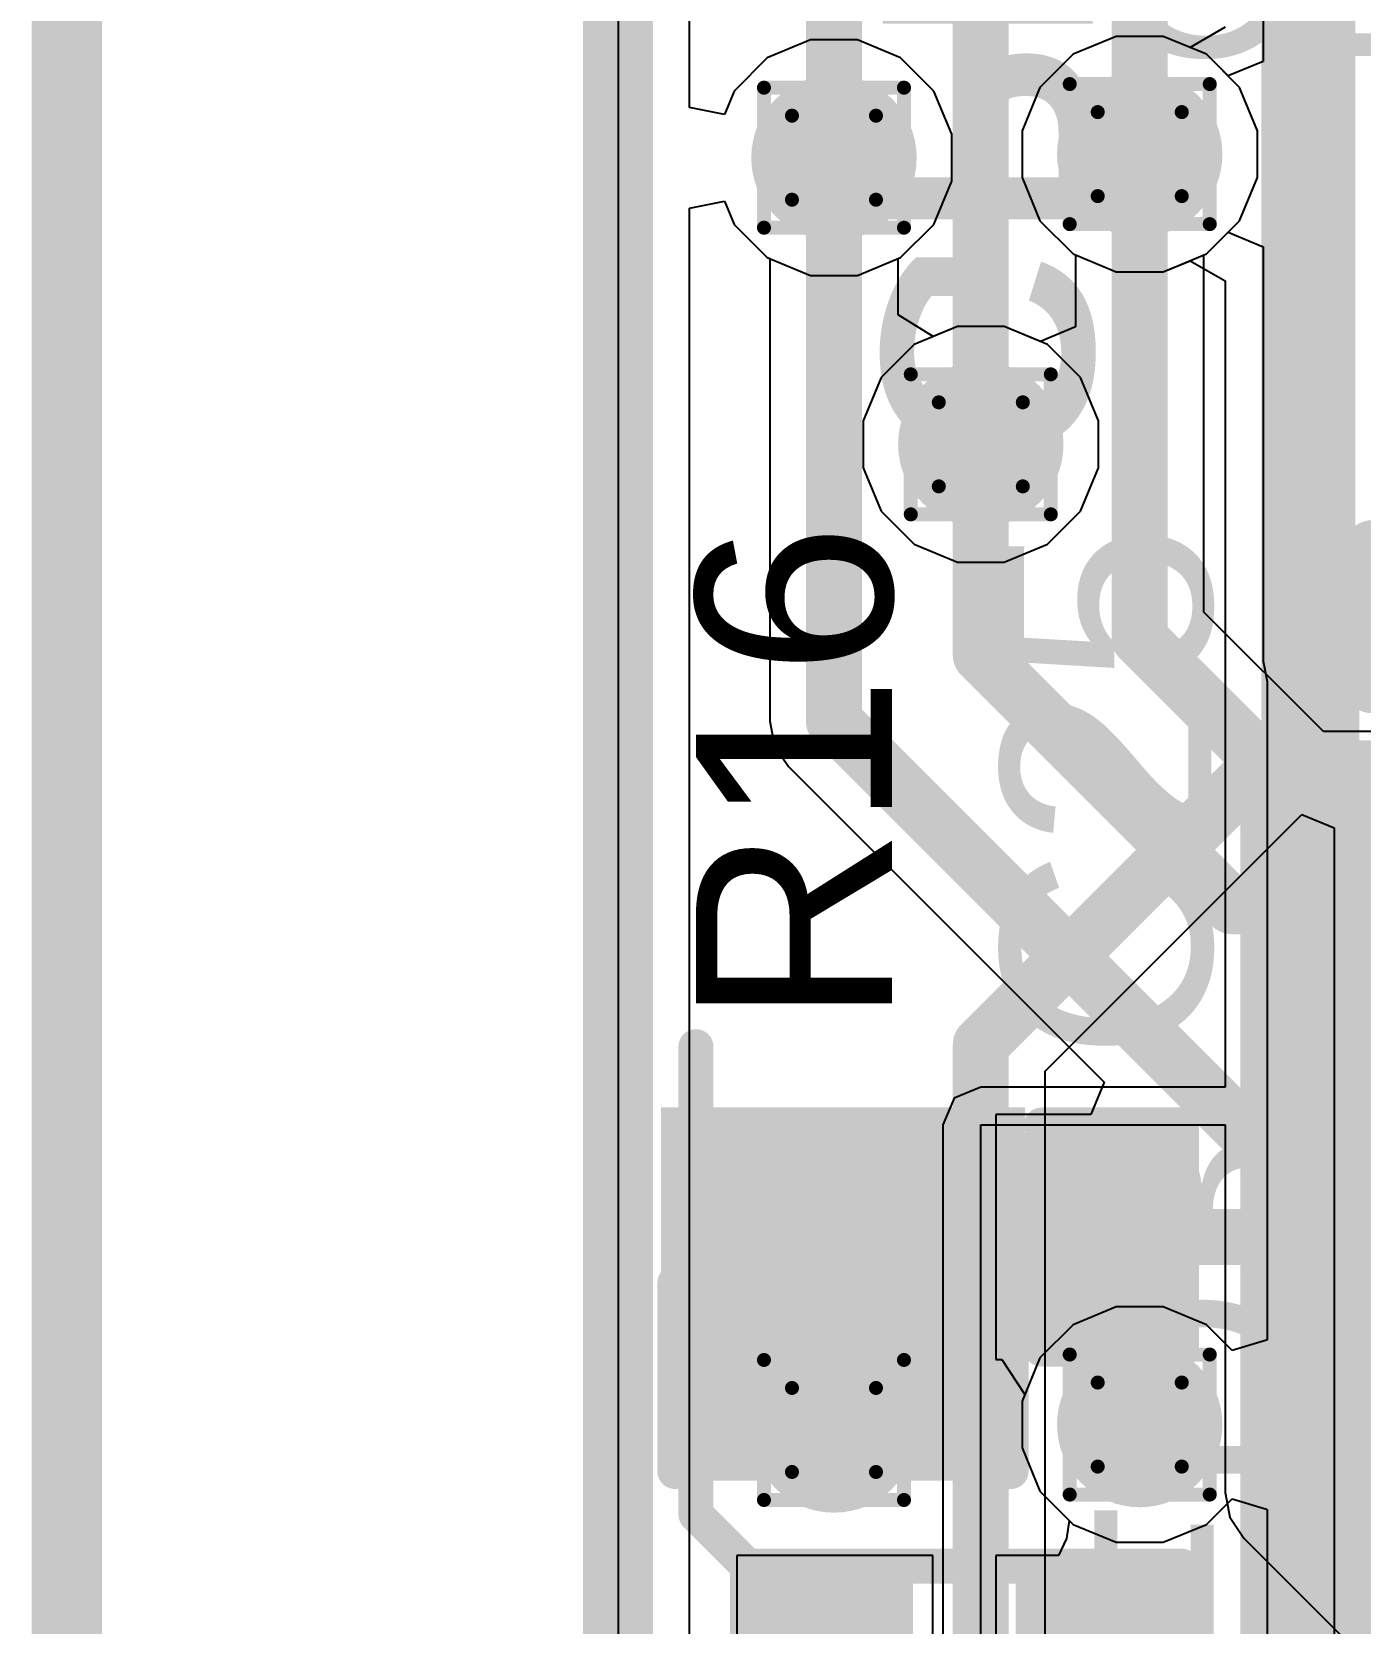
# Model space of a CAD drawing. Header units: inches. Extents: x -6 to 5433, y -4 to 5447.
# Drawn here: x 51.37 to 56.19, y 19.45 to 25.22 of the extents above; entities that cross this region are included whole.
import ezdxf

# ---------------------------------------------------------------- set-up
doc = ezdxf.new("R2010")
doc.units = ezdxf.units.IN
for name, color, linetype in [('Board_outline', 216, 'Continuous'), ('Bottom Layer', 5, 'Continuous'), ('Bottom Overlay', 54, 'Continuous'), ('Bottom Paste', 16, 'Continuous'), ('Bottom Solder', 6, 'Continuous'), ('Drill Drawing', 1, 'Continuous'), ('Ground', 16, 'Continuous'), ('Mechanical 4', 56, 'Continuous'), ('Multi-Layer', 9, 'Continuous'), ('Power', 76, 'Continuous'), ('Top Layer', 1, 'Continuous'), ('Top Overlay', 2, 'Continuous'), ('Top Paste', 8, 'Continuous'), ('Top Solder', 216, 'Continuous'), ('Via Holes', 16, 'Continuous')]:
    doc.layers.add(name, color=color, linetype=linetype)
doc.styles.add('Arial', font='', dxfattribs={"height": 0.2})
doc.styles.add('Arial_Bold', font='', dxfattribs={"height": 0.2})
doc.styles.get('Arial').set_extended_font_data('Arial')
doc.styles.get('Arial_Bold').set_extended_font_data('Arial', bold=True)

# ---------------------------------------------------------------- blocks, each defined once
blk = doc.blocks.new('QFN_56__7_7__47')
at = {"layer": 'Top Layer'}
for points in [[(3.0005, 0.3), (3.8755, 0.3), (3.8755, 0.1), (3.0005, 0.1)], [(3.0005, -0.1), (3.8755, -0.1), (3.8755, -0.3), (3.0005, -0.3)], [(3.0005, -0.5), (3.8755, -0.5), (3.8755, -0.7), (3.0005, -0.7)], [(3.0005, -0.9), (3.8755, -0.9), (3.8755, -1.1), (3.0005, -1.1)], [(3.0005, -1.3), (3.8755, -1.3), (3.8755, -1.5), (3.0005, -1.5)], [(3.0005, -1.7), (3.8755, -1.7), (3.8755, -1.9), (3.0005, -1.9)], [(3.0005, -2.1), (3.8755, -2.1), (3.8755, -2.3), (3.0005, -2.3)], [(3.0005, -2.5), (3.8755, -2.5), (3.8755, -2.7), (3.0005, -2.7)]]:
    blk.add_hatch(color=1, dxfattribs=at).paths.add_polyline_path(points)
at = {"layer": 'Top Paste'}
for points in [[(3.0005, 0.3), (3.8755, 0.3), (3.8755, 0.1), (3.0005, 0.1)], [(3.0005, -0.1), (3.8755, -0.1), (3.8755, -0.3), (3.0005, -0.3)], [(3.0005, -0.5), (3.8755, -0.5), (3.8755, -0.7), (3.0005, -0.7)], [(3.0005, -0.9), (3.8755, -0.9), (3.8755, -1.1), (3.0005, -1.1)], [(3.0005, -1.3), (3.8755, -1.3), (3.8755, -1.5), (3.0005, -1.5)], [(3.0005, -1.7), (3.8755, -1.7), (3.8755, -1.9), (3.0005, -1.9)], [(3.0005, -2.1), (3.8755, -2.1), (3.8755, -2.3), (3.0005, -2.3)], [(3.0005, -2.5), (3.8755, -2.5), (3.8755, -2.7), (3.0005, -2.7)]]:
    blk.add_hatch(color=8, dxfattribs=at).paths.add_polyline_path(points)
at = {"layer": 'Top Solder'}
for points in [[(2.8989, 0.8016), (3.9771, 0.8016), (3.9771, 0.3984), (2.8989, 0.3984)], [(2.8989, 0.4016), (3.9771, 0.4016), (3.9771, -0.0016), (2.8989, -0.0016)], [(2.8989, 0.0016), (3.9771, 0.0016), (3.9771, -0.4016), (2.8989, -0.4016)], [(2.8989, -0.3984), (3.9771, -0.3984), (3.9771, -0.8016), (2.8989, -0.8016)], [(2.8989, -0.7984), (3.9771, -0.7984), (3.9771, -1.2016), (2.8989, -1.2016)], [(2.8989, -1.1984), (3.9771, -1.1984), (3.9771, -1.6016), (2.8989, -1.6016)], [(2.8989, -1.5984), (3.9771, -1.5984), (3.9771, -2.0016), (2.8989, -2.0016)], [(2.8989, -1.9984), (3.9771, -1.9984), (3.9771, -2.4016), (2.8989, -2.4016)], [(2.8989, -2.3984), (3.9771, -2.3984), (3.9771, -2.8016), (2.8989, -2.8016)]]:
    blk.add_hatch(color=216, dxfattribs=at).paths.add_polyline_path(points)
at = {"layer": 'Top Overlay'}
for points in [[(3.5, -3, 0.2, 0.2, 0), (3.5, -3.5, 0.2, 0.2, 0)], [(3.5, -3.5, 0.2, 0.2, 0), (3, -3.5, 0.2, 0.2, 0)]]:
    blk.add_lwpolyline(points, format="xyseb", dxfattribs=at)
for points in [[(3.45, -3, 0.1, 0.1, 1), (3.55, -3, 0.1, 0.1, 1)], [(3.45, -3.5, 0.1, 0.1, 1), (3.55, -3.5, 0.1, 0.1, 1)], [(3.45, -3.5, 0.1, 0.1, 1), (3.55, -3.5, 0.1, 0.1, 1)]]:
    blk.add_lwpolyline(points, format="xyseb", close=True, dxfattribs=at)
blk = doc.blocks.new('R___0402_94')
at = {"layer": 'Top Layer'}
for points in [[(-0.6985, -0.3175), (-0.6985, 0.3175), (-0.2413, 0.3175), (-0.2413, -0.3175)], [(0.2413, -0.3175), (0.2413, 0.3175), (0.6985, 0.3175), (0.6985, -0.3175)]]:
    blk.add_hatch(color=1, dxfattribs=at).paths.add_polyline_path(points)
at = {"layer": 'Top Paste'}
for points in [[(-0.6985, -0.3175), (-0.6985, 0.3175), (-0.2413, 0.3175), (-0.2413, -0.3175)], [(0.2413, -0.3175), (0.2413, 0.3175), (0.6985, 0.3175), (0.6985, -0.3175)]]:
    blk.add_hatch(color=8, dxfattribs=at).paths.add_polyline_path(points)
at = {"layer": 'Top Solder'}
for points in [[(-0.7535, -0.3725), (-0.7535, 0.3725), (-0.1863, 0.3725), (-0.1863, -0.3725)], [(0.1863, -0.3725), (0.1863, 0.3725), (0.7535, 0.3725), (0.7535, -0.3725)]]:
    blk.add_hatch(color=216, dxfattribs=at).paths.add_polyline_path(points)
at = {"layer": 'Top Overlay'}
for points in [[(-0.7874, 0.4064, 0.127, 0.127, 0), (0.7874, 0.4064, 0.127, 0.127, 0)], [(-0.7874, -0.4064, 0.127, 0.127, 0), (-0.7874, 0.4064, 0.127, 0.127, 0)], [(0.7874, -0.4064, 0.127, 0.127, 0), (0.7874, 0.4064, 0.127, 0.127, 0)], [(-0.7874, -0.4064, 0.127, 0.127, 0), (0.7874, -0.4064, 0.127, 0.127, 0)], [(-0.8128, -0.4318, 0.00323, 0.00323, 0), (0.8128, -0.4318, 0.00323, 0.00323, 0)]]:
    blk.add_lwpolyline(points, format="xyseb", dxfattribs=at)
for points in [[(-0.8191, 0.4064, 0.0635, 0.0635, 1), (-0.7556, 0.4064, 0.0635, 0.0635, 1)], [(-0.8191, 0.4064, 0.0635, 0.0635, 1), (-0.7556, 0.4064, 0.0635, 0.0635, 1)], [(0.7556, 0.4064, 0.0635, 0.0635, 1), (0.8191, 0.4064, 0.0635, 0.0635, 1)], [(0.7556, 0.4064, 0.0635, 0.0635, 1), (0.8191, 0.4064, 0.0635, 0.0635, 1)], [(-0.8191, -0.4064, 0.0635, 0.0635, 1), (-0.7556, -0.4064, 0.0635, 0.0635, 1)], [(-0.8191, -0.4064, 0.0635, 0.0635, 1), (-0.7556, -0.4064, 0.0635, 0.0635, 1)], [(0.7556, -0.4064, 0.0635, 0.0635, 1), (0.8191, -0.4064, 0.0635, 0.0635, 1)], [(0.7556, -0.4064, 0.0635, 0.0635, 1), (0.8191, -0.4064, 0.0635, 0.0635, 1)], [(-0.8136, -0.4318, 0.00161, 0.00161, 1), (-0.812, -0.4318, 0.00161, 0.00161, 1)], [(0.812, -0.4318, 0.00161, 0.00161, 1), (0.8136, -0.4318, 0.00161, 0.00161, 1)]]:
    blk.add_lwpolyline(points, format="xyseb", close=True, dxfattribs=at)
blk = doc.blocks.new('LED_0603_B_143')
at = {"layer": 'Bottom Layer'}
for points in [[(-1, 0.5), (-0.5, 0.5), (-0.5, -0.5), (-1, -0.5)], [(0.5, 0.5), (1, 0.5), (1, -0.5), (0.5, -0.5)]]:
    blk.add_hatch(color=5, dxfattribs=at).paths.add_polyline_path(points)
at = {"layer": 'Bottom Overlay'}
blk.add_hatch(color=54, dxfattribs=at).paths.add_polyline_path([(1.1175, -0.6604), (1.7525, -0.6604), (1.7525, 0.6604), (1.1175, 0.6604)])
at = {"layer": 'Bottom Paste'}
for points in [[(-1, 0.5), (-0.5, 0.5), (-0.5, -0.5), (-1, -0.5)], [(0.5, 0.5), (1, 0.5), (1, -0.5), (0.5, -0.5)]]:
    blk.add_hatch(color=16, dxfattribs=at).paths.add_polyline_path(points)
at = {"layer": 'Bottom Solder'}
for points in [[(-1.1016, 0.6016), (-0.3984, 0.6016), (-0.3984, -0.6016), (-1.1016, -0.6016)], [(0.3984, 0.6016), (1.1016, 0.6016), (1.1016, -0.6016), (0.3984, -0.6016)]]:
    blk.add_hatch(color=6, dxfattribs=at).paths.add_polyline_path(points)
at = {"layer": 'Bottom Overlay'}
for points in [[(-1.1176, 0.6096, 0.127, 0.127, 0), (-1.1176, -0.6096, 0.127, 0.127, 0)], [(-1.1176, 0.6096, 0.127, 0.127, 0), (-0.4318, 0.6096, 0.127, 0.127, 0)], [(0.4318, 0.6096, 0.127, 0.127, 0), (1.1176, 0.6096, 0.127, 0.127, 0)], [(1.1176, 0.6096, 0.127, 0.127, 0), (1.1176, -0.6096, 0.127, 0.127, 0)], [(-1.1176, -0.6096, 0.127, 0.127, 0), (-0.4318, -0.6096, 0.127, 0.127, 0)], [(0.4318, -0.6096, 0.127, 0.127, 0), (1.1176, -0.6096, 0.127, 0.127, 0)]]:
    blk.add_lwpolyline(points, format="xyseb", dxfattribs=at)
for points in [[(-1.1494, 0.6096, 0.0635, 0.0635, 1), (-1.0858, 0.6096, 0.0635, 0.0635, 1)], [(-1.1494, 0.6096, 0.0635, 0.0635, 1), (-1.0858, 0.6096, 0.0635, 0.0635, 1)], [(-0.4636, 0.6096, 0.0635, 0.0635, 1), (-0.4001, 0.6096, 0.0635, 0.0635, 1)], [(0.4001, 0.6096, 0.0635, 0.0635, 1), (0.4636, 0.6096, 0.0635, 0.0635, 1)], [(1.0859, 0.6096, 0.0635, 0.0635, 1), (1.1494, 0.6096, 0.0635, 0.0635, 1)], [(1.0859, 0.6096, 0.0635, 0.0635, 1), (1.1494, 0.6096, 0.0635, 0.0635, 1)], [(-1.1494, -0.6096, 0.0635, 0.0635, 1), (-1.0858, -0.6096, 0.0635, 0.0635, 1)], [(-1.1494, -0.6096, 0.0635, 0.0635, 1), (-1.0858, -0.6096, 0.0635, 0.0635, 1)], [(-0.4636, -0.6096, 0.0635, 0.0635, 1), (-0.4001, -0.6096, 0.0635, 0.0635, 1)], [(0.4001, -0.6096, 0.0635, 0.0635, 1), (0.4636, -0.6096, 0.0635, 0.0635, 1)], [(1.0859, -0.6096, 0.0635, 0.0635, 1), (1.1494, -0.6096, 0.0635, 0.0635, 1)], [(1.0859, -0.6096, 0.0635, 0.0635, 1), (1.1494, -0.6096, 0.0635, 0.0635, 1)]]:
    blk.add_lwpolyline(points, format="xyseb", close=True, dxfattribs=at)
blk = doc.blocks.new('____0402_206')
at = {"layer": 'Top Layer'}
for points in [[(-0.6985, -0.3175), (-0.6985, 0.3175), (-0.2413, 0.3175), (-0.2413, -0.3175)], [(0.2413, -0.3175), (0.2413, 0.3175), (0.6985, 0.3175), (0.6985, -0.3175)]]:
    blk.add_hatch(color=1, dxfattribs=at).paths.add_polyline_path(points)
at = {"layer": 'Top Paste'}
for points in [[(-0.6985, -0.3175), (-0.6985, 0.3175), (-0.2413, 0.3175), (-0.2413, -0.3175)], [(0.2413, -0.3175), (0.2413, 0.3175), (0.6985, 0.3175), (0.6985, -0.3175)]]:
    blk.add_hatch(color=8, dxfattribs=at).paths.add_polyline_path(points)
at = {"layer": 'Top Solder'}
for points in [[(-0.7585, -0.3775), (-0.7585, 0.3775), (-0.1813, 0.3775), (-0.1813, -0.3775)], [(0.1813, -0.3775), (0.1813, 0.3775), (0.7585, 0.3775), (0.7585, -0.3775)]]:
    blk.add_hatch(color=216, dxfattribs=at).paths.add_polyline_path(points)
at = {"layer": 'Top Overlay'}
for points in [[(-0.2794, 0.4064, 0.127, 0.127, 0), (-0.7874, 0.4064, 0.127, 0.127, 0)], [(-0.7874, 0.4064, 0.127, 0.127, 0), (-0.7874, -0.4064, 0.127, 0.127, 0)], [(0.7874, 0.4064, 0.127, 0.127, 0), (0.2794, 0.4064, 0.127, 0.127, 0)], [(0.7874, 0.4064, 0.127, 0.127, 0), (0.7874, -0.4064, 0.127, 0.127, 0)], [(-0.2794, -0.4064, 0.127, 0.127, 0), (-0.7874, -0.4064, 0.127, 0.127, 0)], [(0.7874, -0.4064, 0.127, 0.127, 0), (0.2794, -0.4064, 0.127, 0.127, 0)]]:
    blk.add_lwpolyline(points, format="xyseb", dxfattribs=at)
for points in [[(-0.8191, 0.4064, 0.0635, 0.0635, 1), (-0.7556, 0.4064, 0.0635, 0.0635, 1)], [(-0.8191, 0.4064, 0.0635, 0.0635, 1), (-0.7556, 0.4064, 0.0635, 0.0635, 1)], [(-0.3111, 0.4064, 0.0635, 0.0635, 1), (-0.2477, 0.4064, 0.0635, 0.0635, 1)], [(0.2477, 0.4064, 0.0635, 0.0635, 1), (0.3111, 0.4064, 0.0635, 0.0635, 1)], [(0.7556, 0.4064, 0.0635, 0.0635, 1), (0.8191, 0.4064, 0.0635, 0.0635, 1)], [(0.7556, 0.4064, 0.0635, 0.0635, 1), (0.8191, 0.4064, 0.0635, 0.0635, 1)], [(-0.8191, -0.4064, 0.0635, 0.0635, 1), (-0.7556, -0.4064, 0.0635, 0.0635, 1)], [(-0.8191, -0.4064, 0.0635, 0.0635, 1), (-0.7556, -0.4064, 0.0635, 0.0635, 1)], [(-0.3111, -0.4064, 0.0635, 0.0635, 1), (-0.2477, -0.4064, 0.0635, 0.0635, 1)], [(0.2477, -0.4064, 0.0635, 0.0635, 1), (0.3111, -0.4064, 0.0635, 0.0635, 1)], [(0.7556, -0.4064, 0.0635, 0.0635, 1), (0.8191, -0.4064, 0.0635, 0.0635, 1)], [(0.7556, -0.4064, 0.0635, 0.0635, 1), (0.8191, -0.4064, 0.0635, 0.0635, 1)]]:
    blk.add_lwpolyline(points, format="xyseb", close=True, dxfattribs=at)

msp = doc.modelspace()

# ---------------------------------------------------------------- hatches: boundary and pattern name
at = {"layer": 'Bottom Layer'}
h = msp.add_hatch(color=5, dxfattribs=at)
edge = h.paths.add_edge_path()
edge.add_arc((54.2802, 24.7665), 0.3, 0, 360)
h = msp.add_hatch(color=5, dxfattribs=at)
edge = h.paths.add_edge_path()
edge.add_arc((55.3894, 24.7795), 0.3, 0, 360)
h = msp.add_hatch(color=5, dxfattribs=at)
edge = h.paths.add_edge_path()
edge.add_arc((54.8129, 23.7267), 0.3, 0, 360)
h = msp.add_hatch(color=5, dxfattribs=at)
edge = h.paths.add_edge_path()
edge.add_arc((54.2802, 20.1514), 0.3, 0, 360)
h = msp.add_hatch(color=5, dxfattribs=at)
edge = h.paths.add_edge_path()
edge.add_arc((55.3894, 20.171), 0.3, 0, 360)
at = {"layer": 'Ground'}
h = msp.add_hatch(color=16, dxfattribs=at)
edge = h.paths.add_edge_path()
edge.add_arc((54.2802, 24.7665), 0.3, 0, 360)
h = msp.add_hatch(color=16, dxfattribs=at)
edge = h.paths.add_edge_path()
edge.add_arc((55.3894, 24.7795), 0.3, 0, 360)
h = msp.add_hatch(color=16, dxfattribs=at)
edge = h.paths.add_edge_path()
edge.add_arc((54.8129, 23.7267), 0.3, 0, 360)
h = msp.add_hatch(color=16, dxfattribs=at)
edge = h.paths.add_edge_path()
edge.add_arc((54.2802, 20.1514), 0.3, 0, 360)
h = msp.add_hatch(color=16, dxfattribs=at)
edge = h.paths.add_edge_path()
edge.add_arc((55.3894, 20.171), 0.3, 0, 360)
at = {"layer": 'Power'}
h = msp.add_hatch(color=76, dxfattribs=at)
edge = h.paths.add_edge_path()
edge.add_arc((54.2802, 24.7665), 0.3, 0, 360)
h = msp.add_hatch(color=76, dxfattribs=at)
edge = h.paths.add_edge_path()
edge.add_arc((55.3894, 24.7795), 0.3, 0, 360)
h = msp.add_hatch(color=76, dxfattribs=at)
edge = h.paths.add_edge_path()
edge.add_arc((54.8129, 23.7267), 0.3, 0, 360)
h = msp.add_hatch(color=76, dxfattribs=at)
edge = h.paths.add_edge_path()
edge.add_arc((54.2802, 20.1514), 0.3, 0, 360)
h = msp.add_hatch(color=76, dxfattribs=at)
edge = h.paths.add_edge_path()
edge.add_arc((55.3894, 20.171), 0.3, 0, 360)
at = {"layer": 'Top Layer'}
h = msp.add_hatch(color=1, dxfattribs=at)
edge = h.paths.add_edge_path()
edge.add_arc((54.2802, 24.7665), 0.3, 0, 360)
h = msp.add_hatch(color=1, dxfattribs=at)
edge = h.paths.add_edge_path()
edge.add_arc((55.3894, 24.7795), 0.3, 0, 360)
h = msp.add_hatch(color=1, dxfattribs=at)
edge = h.paths.add_edge_path()
edge.add_arc((54.8129, 23.7267), 0.3, 0, 360)
h = msp.add_hatch(color=1, dxfattribs=at)
edge = h.paths.add_edge_path()
edge.add_arc((54.2802, 20.1514), 0.3, 0, 360)
h = msp.add_hatch(color=1, dxfattribs=at)
edge = h.paths.add_edge_path()
edge.add_arc((55.3894, 20.171), 0.3, 0, 360)
at = {"layer": 'Via Holes'}
h = msp.add_hatch(color=7, dxfattribs=at)
edge = h.paths.add_edge_path()
edge.add_arc((54.2802, 24.7665), 0.15, 0, 360)
h = msp.add_hatch(color=7, dxfattribs=at)
edge = h.paths.add_edge_path()
edge.add_arc((55.3894, 24.7795), 0.15, 0, 360)
h = msp.add_hatch(color=7, dxfattribs=at)
edge = h.paths.add_edge_path()
edge.add_arc((54.8129, 23.7267), 0.15, 0, 360)
h = msp.add_hatch(color=7, dxfattribs=at)
edge = h.paths.add_edge_path()
edge.add_arc((55.3894, 20.171), 0.15, 0, 360)
h = msp.add_hatch(color=7, dxfattribs=at)
edge = h.paths.add_edge_path()
edge.add_arc((54.2802, 20.1514), 0.15, 0, 360)

# ---------------------------------------------------------------- linework, layer by layer
at = {"layer": 'Board_outline'}
msp.add_lwpolyline([(53.4972, 11.5, 0.254, 0.254, 0), (53.4972, 28.5, 0.254, 0.254, 0)], format="xyseb", dxfattribs=at)
msp.add_lwpolyline([(53.4972, 11.5, 0.254, 0.254, 0), (53.4972, 28.5, 0.254, 0.254, 0)], format="xyseb", dxfattribs=at)
at = {"layer": 'Bottom Layer'}
for p, q in [((53.7562, 24.949), (53.7562, 28.5)), ((55.8367, 25.8035), (55.8367, 25.1156)), ((54.1953, 25.1935), (54.0383, 25.1285)), ((54.3651, 25.1935), (54.1953, 25.1935)), ((54.5221, 25.1285), (54.3651, 25.1935)), ((55.3045, 25.2065), (55.1475, 25.1415)), ((55.4743, 25.2065), (55.3045, 25.2065)), ((55.6313, 25.1415), (55.4743, 25.2065)), ((54.0383, 25.1285), (53.9182, 25.0084)), ((54.6422, 25.0084), (54.5221, 25.1285)), ((55.1475, 25.1415), (55.0274, 25.0213)), ((55.7097, 25.063), (55.6313, 25.1415)), ((55.8367, 25.1156), (55.7097, 25.063)), ((53.9182, 25.0084), (53.8832, 24.9237)), ((54.7072, 24.8514), (54.6422, 25.0084)), ((55.0274, 25.0213), (54.9624, 24.8644)), ((53.8832, 24.9237), (53.7562, 24.949)), ((54.7072, 24.6816), (54.7072, 24.8514)), ((54.9624, 24.8644), (54.9624, 24.6945)), ((54.6422, 24.5246), (54.7072, 24.6816)), ((54.9624, 24.6945), (55.0274, 24.5376)), ((53.7562, 24.584), (53.8832, 24.6093)), ((53.8832, 24.6093), (53.9182, 24.5246)), ((53.7562, 19.1959), (53.7562, 24.584)), ((55.0274, 24.5376), (55.1475, 24.4175)), ((53.9182, 24.5246), (54.0383, 24.4045)), ((54.5221, 24.4045), (54.6422, 24.5246)), ((55.6313, 24.4175), (55.7097, 24.4959)), ((55.7097, 24.4959), (55.8367, 24.4433)), ((55.8367, 24.4433), (55.8367, 22.9401)), ((54.0383, 24.4045), (54.1953, 24.3395)), ((54.3651, 24.3395), (54.5221, 24.4045)), ((55.1475, 24.4175), (55.3045, 24.3525)), ((55.4743, 24.3525), (55.6313, 24.4175)), ((54.1953, 24.3395), (54.3651, 24.3395)), ((55.3045, 24.3525), (55.4743, 24.3525)), ((54.7279, 24.1537), (54.571, 24.0887)), ((54.8978, 24.1537), (54.7279, 24.1537)), ((55.0548, 24.0887), (54.8978, 24.1537)), ((54.571, 24.0887), (54.4509, 23.9686)), ((55.1749, 23.9686), (55.0548, 24.0887)), ((54.4509, 23.9686), (54.3859, 23.8116)), ((55.2399, 23.8116), (55.1749, 23.9686)), ((54.3859, 23.8116), (54.3859, 23.6417)), ((55.2399, 23.6417), (55.2399, 23.8116)), ((54.3859, 23.6417), (54.4509, 23.4848)), ((55.1749, 23.4848), (55.2399, 23.6417)), ((54.4509, 23.4848), (54.571, 23.3647)), ((55.0548, 23.3647), (55.1749, 23.4848)), ((54.571, 23.3647), (54.7279, 23.2997)), ((54.8978, 23.2997), (55.0548, 23.3647)), ((54.7279, 23.2997), (54.8978, 23.2997)), ((55.8367, 22.9401), (55.8514, 22.8663)), ((55.8514, 22.8663), (55.8514, 20.4788)), ((55.3045, 20.598), (55.1475, 20.533)), ((55.4743, 20.598), (55.3045, 20.598)), ((55.6313, 20.533), (55.4743, 20.598)), ((55.1475, 20.533), (55.0274, 20.4129)), ((55.7244, 20.4399), (55.6313, 20.533)), ((55.8492, 20.4774), (55.7244, 20.4399)), ((55.8514, 20.4788), (55.8492, 20.4774)), ((55.0274, 20.4129), (54.9624, 20.2559)), ((54.9624, 20.2559), (54.9624, 20.0861)), ((54.9624, 20.0861), (55.0274, 19.9291)), ((55.0274, 19.9291), (55.1475, 19.809)), ((55.6313, 19.809), (55.7244, 19.9021)), ((55.7244, 19.9021), (55.8492, 19.8646)), ((55.8492, 19.8646), (55.8514, 19.8632)), ((55.8514, 19.8632), (55.8514, 19.1059)), ((55.1475, 19.809), (55.3045, 19.744)), ((55.4743, 19.744), (55.6313, 19.809)), ((55.3045, 19.744), (55.4743, 19.744))]:
    msp.add_line(p, q, dxfattribs=at)
for points in [[(56.0698, 22.9401, 0.2032, 0.2032, 0), (56.0698, 25.9, 0.2032, 0.2032, 0)], [(56.0698, 22.9401, 0.2032, 0.2032, 0), (56.0845, 22.9254, 0.2032, 0.2032, 0)], [(56.0845, 19.0093, 0.2032, 0.2032, 0), (56.0845, 22.9254, 0.2032, 0.2032, 0)]]:
    msp.add_lwpolyline(points, format="xyseb", dxfattribs=at)
for points in [[(56.019, 22.9401, 0.1016, 0.1016, 1), (56.1206, 22.9401, 0.1016, 0.1016, 1)], [(56.019, 22.9401, 0.1016, 0.1016, 1), (56.1206, 22.9401, 0.1016, 0.1016, 1)], [(56.0337, 22.9254, 0.1016, 0.1016, 1), (56.1353, 22.9254, 0.1016, 0.1016, 1)], [(56.0337, 22.9254, 0.1016, 0.1016, 1), (56.1353, 22.9254, 0.1016, 0.1016, 1)]]:
    msp.add_lwpolyline(points, format="xyseb", close=True, dxfattribs=at)
at = {"layer": 'Drill Drawing'}
for points in [[(55.1354, 25.0335, 0.0508, 0.0508, 0), (55.6434, 25.0335, 0.0508, 0.0508, 0)], [(55.1354, 24.5255, 0.0508, 0.0508, 0), (55.1354, 25.0335, 0.0508, 0.0508, 0)], [(55.6434, 24.5255, 0.0508, 0.0508, 0), (55.6434, 25.0335, 0.0508, 0.0508, 0)], [(54.0262, 25.0205, 0.0508, 0.0508, 0), (54.5342, 25.0205, 0.0508, 0.0508, 0)], [(54.0262, 24.5125, 0.0508, 0.0508, 0), (54.0262, 25.0205, 0.0508, 0.0508, 0)], [(54.5342, 24.5125, 0.0508, 0.0508, 0), (54.5342, 25.0205, 0.0508, 0.0508, 0)], [(54.1278, 24.9189, 0.0508, 0.0508, 0), (54.4326, 24.9189, 0.0508, 0.0508, 0)], [(54.1278, 24.6141, 0.0508, 0.0508, 0), (54.1278, 24.9189, 0.0508, 0.0508, 0)], [(54.4326, 24.6141, 0.0508, 0.0508, 0), (54.4326, 24.9189, 0.0508, 0.0508, 0)], [(55.237, 24.9319, 0.0508, 0.0508, 0), (55.5418, 24.9319, 0.0508, 0.0508, 0)], [(55.237, 24.6271, 0.0508, 0.0508, 0), (55.237, 24.9319, 0.0508, 0.0508, 0)], [(55.5418, 24.6271, 0.0508, 0.0508, 0), (55.5418, 24.9319, 0.0508, 0.0508, 0)], [(55.237, 24.6271, 0.0508, 0.0508, 0), (55.5418, 24.6271, 0.0508, 0.0508, 0)], [(54.1278, 24.6141, 0.0508, 0.0508, 0), (54.4326, 24.6141, 0.0508, 0.0508, 0)], [(54.0262, 24.5125, 0.0508, 0.0508, 0), (54.5342, 24.5125, 0.0508, 0.0508, 0)], [(55.1354, 24.5255, 0.0508, 0.0508, 0), (55.6434, 24.5255, 0.0508, 0.0508, 0)], [(54.5589, 23.9807, 0.0508, 0.0508, 0), (55.0669, 23.9807, 0.0508, 0.0508, 0)], [(54.5589, 23.4727, 0.0508, 0.0508, 0), (54.5589, 23.9807, 0.0508, 0.0508, 0)], [(55.0669, 23.4727, 0.0508, 0.0508, 0), (55.0669, 23.9807, 0.0508, 0.0508, 0)], [(54.6605, 23.8791, 0.0508, 0.0508, 0), (54.9653, 23.8791, 0.0508, 0.0508, 0)], [(54.6605, 23.5743, 0.0508, 0.0508, 0), (54.6605, 23.8791, 0.0508, 0.0508, 0)], [(54.9653, 23.5743, 0.0508, 0.0508, 0), (54.9653, 23.8791, 0.0508, 0.0508, 0)], [(54.6605, 23.5743, 0.0508, 0.0508, 0), (54.9653, 23.5743, 0.0508, 0.0508, 0)], [(54.5589, 23.4727, 0.0508, 0.0508, 0), (55.0669, 23.4727, 0.0508, 0.0508, 0)], [(55.1354, 20.425, 0.0508, 0.0508, 0), (55.6434, 20.425, 0.0508, 0.0508, 0)], [(55.1354, 19.917, 0.0508, 0.0508, 0), (55.1354, 20.425, 0.0508, 0.0508, 0)], [(55.6434, 19.917, 0.0508, 0.0508, 0), (55.6434, 20.425, 0.0508, 0.0508, 0)], [(54.0262, 20.4054, 0.0508, 0.0508, 0), (54.5342, 20.4054, 0.0508, 0.0508, 0)], [(54.0262, 19.8974, 0.0508, 0.0508, 0), (54.0262, 20.4054, 0.0508, 0.0508, 0)], [(54.5342, 19.8974, 0.0508, 0.0508, 0), (54.5342, 20.4054, 0.0508, 0.0508, 0)], [(54.1278, 20.3038, 0.0508, 0.0508, 0), (54.4326, 20.3038, 0.0508, 0.0508, 0)], [(54.1278, 19.999, 0.0508, 0.0508, 0), (54.1278, 20.3038, 0.0508, 0.0508, 0)], [(54.4326, 19.999, 0.0508, 0.0508, 0), (54.4326, 20.3038, 0.0508, 0.0508, 0)], [(55.237, 20.3234, 0.0508, 0.0508, 0), (55.5418, 20.3234, 0.0508, 0.0508, 0)], [(55.237, 20.0186, 0.0508, 0.0508, 0), (55.237, 20.3234, 0.0508, 0.0508, 0)], [(55.5418, 20.0186, 0.0508, 0.0508, 0), (55.5418, 20.3234, 0.0508, 0.0508, 0)], [(55.237, 20.0186, 0.0508, 0.0508, 0), (55.5418, 20.0186, 0.0508, 0.0508, 0)], [(54.1278, 19.999, 0.0508, 0.0508, 0), (54.4326, 19.999, 0.0508, 0.0508, 0)], [(54.0262, 19.8974, 0.0508, 0.0508, 0), (54.5342, 19.8974, 0.0508, 0.0508, 0)], [(55.1354, 19.917, 0.0508, 0.0508, 0), (55.6434, 19.917, 0.0508, 0.0508, 0)]]:
    msp.add_lwpolyline(points, format="xyseb", dxfattribs=at)
for points in [[(55.1227, 25.0335, 0.0254, 0.0254, 1), (55.1481, 25.0335, 0.0254, 0.0254, 1)], [(55.1227, 25.0335, 0.0254, 0.0254, 1), (55.1481, 25.0335, 0.0254, 0.0254, 1)], [(55.6307, 25.0335, 0.0254, 0.0254, 1), (55.6561, 25.0335, 0.0254, 0.0254, 1)], [(55.6307, 25.0335, 0.0254, 0.0254, 1), (55.6561, 25.0335, 0.0254, 0.0254, 1)], [(54.0135, 25.0205, 0.0254, 0.0254, 1), (54.0389, 25.0205, 0.0254, 0.0254, 1)], [(54.0135, 25.0205, 0.0254, 0.0254, 1), (54.0389, 25.0205, 0.0254, 0.0254, 1)], [(54.5215, 25.0205, 0.0254, 0.0254, 1), (54.5469, 25.0205, 0.0254, 0.0254, 1)], [(54.5215, 25.0205, 0.0254, 0.0254, 1), (54.5469, 25.0205, 0.0254, 0.0254, 1)], [(54.1151, 24.9189, 0.0254, 0.0254, 1), (54.1405, 24.9189, 0.0254, 0.0254, 1)], [(54.1151, 24.9189, 0.0254, 0.0254, 1), (54.1405, 24.9189, 0.0254, 0.0254, 1)], [(54.4199, 24.9189, 0.0254, 0.0254, 1), (54.4453, 24.9189, 0.0254, 0.0254, 1)], [(54.4199, 24.9189, 0.0254, 0.0254, 1), (54.4453, 24.9189, 0.0254, 0.0254, 1)], [(55.2243, 24.9319, 0.0254, 0.0254, 1), (55.2497, 24.9319, 0.0254, 0.0254, 1)], [(55.2243, 24.9319, 0.0254, 0.0254, 1), (55.2497, 24.9319, 0.0254, 0.0254, 1)], [(55.5291, 24.9319, 0.0254, 0.0254, 1), (55.5545, 24.9319, 0.0254, 0.0254, 1)], [(55.5291, 24.9319, 0.0254, 0.0254, 1), (55.5545, 24.9319, 0.0254, 0.0254, 1)], [(55.2243, 24.6271, 0.0254, 0.0254, 1), (55.2497, 24.6271, 0.0254, 0.0254, 1)], [(55.2243, 24.6271, 0.0254, 0.0254, 1), (55.2497, 24.6271, 0.0254, 0.0254, 1)], [(55.5291, 24.6271, 0.0254, 0.0254, 1), (55.5545, 24.6271, 0.0254, 0.0254, 1)], [(55.5291, 24.6271, 0.0254, 0.0254, 1), (55.5545, 24.6271, 0.0254, 0.0254, 1)], [(54.1151, 24.6141, 0.0254, 0.0254, 1), (54.1405, 24.6141, 0.0254, 0.0254, 1)], [(54.1151, 24.6141, 0.0254, 0.0254, 1), (54.1405, 24.6141, 0.0254, 0.0254, 1)], [(54.4199, 24.6141, 0.0254, 0.0254, 1), (54.4453, 24.6141, 0.0254, 0.0254, 1)], [(54.4199, 24.6141, 0.0254, 0.0254, 1), (54.4453, 24.6141, 0.0254, 0.0254, 1)], [(54.0135, 24.5125, 0.0254, 0.0254, 1), (54.0389, 24.5125, 0.0254, 0.0254, 1)], [(54.0135, 24.5125, 0.0254, 0.0254, 1), (54.0389, 24.5125, 0.0254, 0.0254, 1)], [(54.5215, 24.5125, 0.0254, 0.0254, 1), (54.5469, 24.5125, 0.0254, 0.0254, 1)], [(54.5215, 24.5125, 0.0254, 0.0254, 1), (54.5469, 24.5125, 0.0254, 0.0254, 1)], [(55.1227, 24.5255, 0.0254, 0.0254, 1), (55.1481, 24.5255, 0.0254, 0.0254, 1)], [(55.1227, 24.5255, 0.0254, 0.0254, 1), (55.1481, 24.5255, 0.0254, 0.0254, 1)], [(55.6307, 24.5255, 0.0254, 0.0254, 1), (55.6561, 24.5255, 0.0254, 0.0254, 1)], [(55.6307, 24.5255, 0.0254, 0.0254, 1), (55.6561, 24.5255, 0.0254, 0.0254, 1)], [(54.5462, 23.9807, 0.0254, 0.0254, 1), (54.5716, 23.9807, 0.0254, 0.0254, 1)], [(54.5462, 23.9807, 0.0254, 0.0254, 1), (54.5716, 23.9807, 0.0254, 0.0254, 1)], [(55.0542, 23.9807, 0.0254, 0.0254, 1), (55.0796, 23.9807, 0.0254, 0.0254, 1)], [(55.0542, 23.9807, 0.0254, 0.0254, 1), (55.0796, 23.9807, 0.0254, 0.0254, 1)], [(54.6478, 23.8791, 0.0254, 0.0254, 1), (54.6732, 23.8791, 0.0254, 0.0254, 1)], [(54.6478, 23.8791, 0.0254, 0.0254, 1), (54.6732, 23.8791, 0.0254, 0.0254, 1)], [(54.9526, 23.8791, 0.0254, 0.0254, 1), (54.978, 23.8791, 0.0254, 0.0254, 1)], [(54.9526, 23.8791, 0.0254, 0.0254, 1), (54.978, 23.8791, 0.0254, 0.0254, 1)], [(54.6478, 23.5743, 0.0254, 0.0254, 1), (54.6732, 23.5743, 0.0254, 0.0254, 1)], [(54.6478, 23.5743, 0.0254, 0.0254, 1), (54.6732, 23.5743, 0.0254, 0.0254, 1)], [(54.9526, 23.5743, 0.0254, 0.0254, 1), (54.978, 23.5743, 0.0254, 0.0254, 1)], [(54.9526, 23.5743, 0.0254, 0.0254, 1), (54.978, 23.5743, 0.0254, 0.0254, 1)], [(54.5462, 23.4727, 0.0254, 0.0254, 1), (54.5716, 23.4727, 0.0254, 0.0254, 1)], [(54.5462, 23.4727, 0.0254, 0.0254, 1), (54.5716, 23.4727, 0.0254, 0.0254, 1)], [(55.0542, 23.4727, 0.0254, 0.0254, 1), (55.0796, 23.4727, 0.0254, 0.0254, 1)], [(55.0542, 23.4727, 0.0254, 0.0254, 1), (55.0796, 23.4727, 0.0254, 0.0254, 1)], [(55.1227, 20.425, 0.0254, 0.0254, 1), (55.1481, 20.425, 0.0254, 0.0254, 1)], [(55.1227, 20.425, 0.0254, 0.0254, 1), (55.1481, 20.425, 0.0254, 0.0254, 1)], [(55.6307, 20.425, 0.0254, 0.0254, 1), (55.6561, 20.425, 0.0254, 0.0254, 1)], [(55.6307, 20.425, 0.0254, 0.0254, 1), (55.6561, 20.425, 0.0254, 0.0254, 1)], [(54.0135, 20.4054, 0.0254, 0.0254, 1), (54.0389, 20.4054, 0.0254, 0.0254, 1)], [(54.0135, 20.4054, 0.0254, 0.0254, 1), (54.0389, 20.4054, 0.0254, 0.0254, 1)], [(54.5215, 20.4054, 0.0254, 0.0254, 1), (54.5469, 20.4054, 0.0254, 0.0254, 1)], [(54.5215, 20.4054, 0.0254, 0.0254, 1), (54.5469, 20.4054, 0.0254, 0.0254, 1)], [(54.1151, 20.3038, 0.0254, 0.0254, 1), (54.1405, 20.3038, 0.0254, 0.0254, 1)], [(54.1151, 20.3038, 0.0254, 0.0254, 1), (54.1405, 20.3038, 0.0254, 0.0254, 1)], [(54.4199, 20.3038, 0.0254, 0.0254, 1), (54.4453, 20.3038, 0.0254, 0.0254, 1)], [(54.4199, 20.3038, 0.0254, 0.0254, 1), (54.4453, 20.3038, 0.0254, 0.0254, 1)], [(55.2243, 20.3234, 0.0254, 0.0254, 1), (55.2497, 20.3234, 0.0254, 0.0254, 1)], [(55.2243, 20.3234, 0.0254, 0.0254, 1), (55.2497, 20.3234, 0.0254, 0.0254, 1)], [(55.5291, 20.3234, 0.0254, 0.0254, 1), (55.5545, 20.3234, 0.0254, 0.0254, 1)], [(55.5291, 20.3234, 0.0254, 0.0254, 1), (55.5545, 20.3234, 0.0254, 0.0254, 1)], [(55.2243, 20.0186, 0.0254, 0.0254, 1), (55.2497, 20.0186, 0.0254, 0.0254, 1)], [(55.2243, 20.0186, 0.0254, 0.0254, 1), (55.2497, 20.0186, 0.0254, 0.0254, 1)], [(55.5291, 20.0186, 0.0254, 0.0254, 1), (55.5545, 20.0186, 0.0254, 0.0254, 1)], [(55.5291, 20.0186, 0.0254, 0.0254, 1), (55.5545, 20.0186, 0.0254, 0.0254, 1)], [(54.1151, 19.999, 0.0254, 0.0254, 1), (54.1405, 19.999, 0.0254, 0.0254, 1)], [(54.1151, 19.999, 0.0254, 0.0254, 1), (54.1405, 19.999, 0.0254, 0.0254, 1)], [(54.4199, 19.999, 0.0254, 0.0254, 1), (54.4453, 19.999, 0.0254, 0.0254, 1)], [(54.4199, 19.999, 0.0254, 0.0254, 1), (54.4453, 19.999, 0.0254, 0.0254, 1)], [(54.0135, 19.8974, 0.0254, 0.0254, 1), (54.0389, 19.8974, 0.0254, 0.0254, 1)], [(54.0135, 19.8974, 0.0254, 0.0254, 1), (54.0389, 19.8974, 0.0254, 0.0254, 1)], [(54.5215, 19.8974, 0.0254, 0.0254, 1), (54.5469, 19.8974, 0.0254, 0.0254, 1)], [(54.5215, 19.8974, 0.0254, 0.0254, 1), (54.5469, 19.8974, 0.0254, 0.0254, 1)], [(55.1227, 19.917, 0.0254, 0.0254, 1), (55.1481, 19.917, 0.0254, 0.0254, 1)], [(55.1227, 19.917, 0.0254, 0.0254, 1), (55.1481, 19.917, 0.0254, 0.0254, 1)], [(55.6307, 19.917, 0.0254, 0.0254, 1), (55.6561, 19.917, 0.0254, 0.0254, 1)], [(55.6307, 19.917, 0.0254, 0.0254, 1), (55.6561, 19.917, 0.0254, 0.0254, 1)]]:
    msp.add_lwpolyline(points, format="xyseb", close=True, dxfattribs=at)
at = {"layer": 'Ground'}
for p, q in [((53.7562, 24.949), (53.7562, 28.5)), ((55.699, 25.2397), (55.572, 25.166)), ((54.1953, 25.1935), (54.0383, 25.1285)), ((54.3651, 25.1935), (54.1953, 25.1935)), ((54.5221, 25.1285), (54.3651, 25.1935)), ((55.3045, 25.2065), (55.1475, 25.1415)), ((55.4743, 25.2065), (55.3045, 25.2065)), ((55.572, 25.166), (55.4743, 25.2065)), ((54.0383, 25.1285), (53.9182, 25.0084)), ((54.6422, 25.0084), (54.5221, 25.1285)), ((55.1475, 25.1415), (55.0274, 25.0213)), ((53.9182, 25.0084), (53.8832, 24.9237)), ((54.7072, 24.8514), (54.6422, 25.0084)), ((55.0274, 25.0213), (54.9624, 24.8644)), ((53.8832, 24.9237), (53.7562, 24.949)), ((54.7072, 24.6816), (54.7072, 24.8514)), ((54.9624, 24.8644), (54.9624, 24.6945)), ((54.6422, 24.5246), (54.7072, 24.6816)), ((54.9624, 24.6945), (55.0274, 24.5376)), ((53.7562, 24.584), (53.8832, 24.6093)), ((53.8832, 24.6093), (53.9182, 24.5246)), ((53.7562, 18.3258), (53.7562, 24.584)), ((55.0274, 24.5376), (55.1475, 24.4175)), ((53.9182, 24.5246), (54.0383, 24.4045)), ((54.5221, 24.4045), (54.6422, 24.5246)), ((54.0383, 24.4045), (54.1953, 24.3395)), ((54.3651, 24.3395), (54.5221, 24.4045)), ((55.1475, 24.4175), (55.3045, 24.3525)), ((55.4743, 24.3525), (55.572, 24.3929)), ((55.572, 24.3929), (55.699, 24.3193)), ((54.1953, 24.3395), (54.3651, 24.3395)), ((55.3045, 24.3525), (55.4743, 24.3525)), ((55.699, 24.3193), (55.699, 21.3953)), ((54.7279, 24.1537), (54.571, 24.0887)), ((54.8978, 24.1537), (54.7279, 24.1537)), ((55.0548, 24.0887), (54.8978, 24.1537)), ((54.571, 24.0887), (54.4509, 23.9686)), ((55.1749, 23.9686), (55.0548, 24.0887)), ((54.4509, 23.9686), (54.3859, 23.8116)), ((55.2399, 23.8116), (55.1749, 23.9686)), ((54.3859, 23.8116), (54.3859, 23.6417)), ((55.2399, 23.6417), (55.2399, 23.8116)), ((54.3859, 23.6417), (54.4509, 23.4848)), ((55.1749, 23.4848), (55.2399, 23.6417)), ((54.4509, 23.4848), (54.571, 23.3647)), ((55.0548, 23.3647), (55.1749, 23.4848)), ((54.571, 23.3647), (54.7279, 23.2997)), ((54.8978, 23.2997), (55.0548, 23.3647)), ((54.7279, 23.2997), (54.8978, 23.2997)), ((54.8129, 21.3953), (54.7157, 21.355)), ((55.699, 21.3953), (54.8129, 21.3953)), ((54.7157, 21.355), (54.6754, 21.2578)), ((54.6754, 21.2578), (54.6754, 18.5431)), ((54.8129, 12.1852), (54.8129, 21.2578)), ((54.8129, 21.2578), (55.699, 21.2578)), ((55.699, 21.2578), (55.699, 19.9243)), ((55.699, 19.9243), (55.7167, 19.8351)), ((55.7167, 19.8351), (55.7673, 19.7594)), ((55.7673, 19.7594), (56.3676, 19.1591))]:
    msp.add_line(p, q, dxfattribs=at)
for points in [[(55.9321, 19.9243, 0.2032, 0.2032, 0), (55.9321, 27.0758, 0.2032, 0.2032, 0)], [(55.9321, 19.9243, 0.2032, 0.2032, 0), (57.7049, 18.1514, 0.2032, 0.2032, 0)]]:
    msp.add_lwpolyline(points, format="xyseb", dxfattribs=at)
msp.add_lwpolyline([(55.8813, 19.9243, 0.1016, 0.1016, 1), (55.9829, 19.9243, 0.1016, 0.1016, 1)], format="xyseb", close=True, dxfattribs=at)
msp.add_lwpolyline([(55.8813, 19.9243, 0.1016, 0.1016, 1), (55.9829, 19.9243, 0.1016, 0.1016, 1)], format="xyseb", close=True, dxfattribs=at)
at = {"layer": 'Mechanical 4'}
msp.add_lwpolyline([(51.4972, 11.5, 0.254, 0.254, 0), (51.4972, 28.5, 0.254, 0.254, 0)], format="xyseb", dxfattribs=at)
at = {"layer": 'Multi-Layer'}
msp.add_line((53.4972, 28.5), (53.4972, 11.5), dxfattribs=at)
at = {"layer": 'Power'}
for p, q in [((55.046, 21.453), (55.9771, 22.3841)), ((55.9771, 22.3841), (56.0944, 22.3355)), ((56.0944, 22.3355), (56.0944, 14.7906)), ((55.046, 18.7388), (55.046, 21.453))]:
    msp.add_line(p, q, dxfattribs=at)
for points in [[(55.3894, 24.7795, 0.2032, 0.2032, 0), (55.3894, 29.8597, 0.2032, 0.2032, 0)], [(54.8129, 23.7267, 0.2032, 0.2032, 0), (54.8129, 29.7563, 0.2032, 0.2032, 0)], [(54.2802, 24.7665, 0.2032, 0.2032, 0), (54.2802, 29.1828, 0.2032, 0.2032, 0)], [(54.8129, 21.5495, 0.2032, 0.2032, 0), (57.417, 24.1537, 0.2032, 0.2032, 0)], [(54.8129, 11.9534, 0.2032, 0.2032, 0), (54.8129, 21.5495, 0.2032, 0.2032, 0)]]:
    msp.add_lwpolyline(points, format="xyseb", dxfattribs=at)
for points in [[(55.3386, 24.7795, 0.1016, 0.1016, 1), (55.4402, 24.7795, 0.1016, 0.1016, 1)], [(54.2294, 24.7665, 0.1016, 0.1016, 1), (54.331, 24.7665, 0.1016, 0.1016, 1)], [(54.7621, 23.7267, 0.1016, 0.1016, 1), (54.8637, 23.7267, 0.1016, 0.1016, 1)], [(54.7621, 21.5495, 0.1016, 0.1016, 1), (54.8637, 21.5495, 0.1016, 0.1016, 1)], [(54.7621, 21.5495, 0.1016, 0.1016, 1), (54.8637, 21.5495, 0.1016, 0.1016, 1)]]:
    msp.add_lwpolyline(points, format="xyseb", close=True, dxfattribs=at)
at = {"layer": 'Top Layer'}
for p, q in [((53.7562, 24.949), (53.7562, 28.5)), ((54.1953, 25.1935), (54.0383, 25.1285)), ((54.3651, 25.1935), (54.1953, 25.1935)), ((54.5221, 25.1285), (54.3651, 25.1935)), ((55.3045, 25.2065), (55.1475, 25.1415)), ((55.4743, 25.2065), (55.3045, 25.2065)), ((55.6313, 25.1415), (55.4743, 25.2065)), ((54.0383, 25.1285), (53.9182, 25.0084)), ((54.6422, 25.0084), (54.5221, 25.1285)), ((55.1475, 25.1415), (55.0274, 25.0213)), ((55.7514, 25.0213), (55.6313, 25.1415)), ((53.9182, 25.0084), (53.8832, 24.9237)), ((54.7072, 24.8514), (54.6422, 25.0084)), ((55.0274, 25.0213), (54.9624, 24.8644)), ((55.8164, 24.8644), (55.7514, 25.0213)), ((53.8832, 24.9237), (53.7562, 24.949)), ((54.7072, 24.6816), (54.7072, 24.8514)), ((54.9624, 24.8644), (54.9624, 24.6945)), ((55.8164, 24.6945), (55.8164, 24.8644)), ((54.6422, 24.5246), (54.7072, 24.6816)), ((54.9624, 24.6945), (55.0274, 24.5376)), ((55.7514, 24.5376), (55.8164, 24.6945)), ((53.7562, 24.584), (53.8832, 24.6093)), ((53.8832, 24.6093), (53.9182, 24.5246)), ((53.7562, 18.3258), (53.7562, 24.584)), ((55.0274, 24.5376), (55.1475, 24.4175)), ((55.6313, 24.4175), (55.7514, 24.5376)), ((53.9182, 24.5246), (54.0383, 24.4045)), ((54.5221, 24.4045), (54.6422, 24.5246)), ((54.0383, 24.4045), (54.0471, 24.4009)), ((54.0471, 24.4009), (54.0471, 22.7228)), ((54.5133, 24.4009), (54.5221, 24.4045)), ((54.5133, 24.1969), (54.5133, 24.4009)), ((55.1475, 24.4175), (55.1563, 24.4138)), ((55.1563, 24.4138), (55.1563, 24.1531)), ((55.6225, 24.4138), (55.6313, 24.4175)), ((55.6225, 23.1182), (55.6225, 24.4138)), ((54.6403, 24.1174), (54.5133, 24.1969)), ((54.7279, 24.1537), (54.6403, 24.1174)), ((54.8978, 24.1537), (54.7279, 24.1537)), ((55.0293, 24.0992), (54.8978, 24.1537)), ((55.1563, 24.1531), (55.0293, 24.0992)), ((56.0561, 22.6845), (55.6225, 23.1182)), ((54.0471, 22.7228), (54.0649, 22.6336)), ((54.0649, 22.6336), (54.1154, 22.558)), ((56.2939, 22.6845), (56.0561, 22.6845)), ((54.1154, 22.558), (55.2601, 21.4133)), ((55.2601, 21.4133), (55.2115, 21.2959)), ((55.2115, 21.2959), (54.8678, 21.2959)), ((54.8678, 21.2959), (54.8678, 20.4069)), ((54.8678, 20.4069), (54.8897, 20.4069)), ((54.8897, 20.4069), (54.9723, 20.2799)), ((54.9723, 20.2799), (54.9624, 20.2559)), ((54.9624, 20.2559), (54.9624, 20.0861)), ((54.9624, 20.0861), (55.0274, 19.9291)), ((55.0274, 19.9291), (55.1336, 19.8229)), ((55.1336, 19.8229), (55.1234, 19.7575)), ((55.1234, 19.7575), (55.0946, 19.6959)), ((54.6392, 19.6959), (53.928, 19.6959)), ((53.928, 19.6959), (53.928, 18.8069)), ((54.6392, 18.8069), (54.6392, 19.6959)), ((55.0946, 19.6959), (54.8678, 19.6959)), ((54.8678, 19.6959), (54.8678, 18.8069))]:
    msp.add_line(p, q, dxfattribs=at)
for points in [[(55.3894, 23.0216, 0.2032, 0.2032, 0), (55.3894, 24.7795, 0.2032, 0.2032, 0)], [(54.2802, 22.7228, 0.2032, 0.2032, 0), (54.2802, 24.7665, 0.2032, 0.2032, 0)], [(54.8129, 22.9619, 0.2032, 0.2032, 0), (54.8129, 23.7267, 0.2032, 0.2032, 0)], [(55.3894, 23.0216, 0.2032, 0.2032, 0), (55.9596, 22.4514, 0.2032, 0.2032, 0)], [(54.8129, 22.9619, 0.2032, 0.2032, 0), (55.7234, 22.0514, 0.2032, 0.2032, 0)], [(54.2802, 22.7228, 0.2032, 0.2032, 0), (55.7516, 21.2514, 0.2032, 0.2032, 0)], [(55.9596, 22.4514, 0.2032, 0.2032, 0), (56.2939, 22.4514, 0.2032, 0.2032, 0)], [(55.7234, 22.0514, 0.2032, 0.2032, 0), (56.2939, 22.0514, 0.2032, 0.2032, 0)], [(55.7516, 21.2514, 0.2032, 0.2032, 0), (56.2939, 21.2514, 0.2032, 0.2032, 0)], [(54.2836, 20.0723, 0.254, 0.254, 0), (54.2836, 20.8514, 0.254, 0.254, 0)], [(55.2234, 20.337, 0.1778, 0.1778, 0), (55.2234, 20.8514, 0.1778, 0.1778, 0)], [(55.4263, 20.8514, 0.2032, 0.2032, 0), (56.2939, 20.8514, 0.2032, 0.2032, 0)], [(55.2234, 20.337, 0.1778, 0.1778, 0), (55.3894, 20.171, 0.1778, 0.1778, 0)], [(55.3894, 20.171, 0.1778, 0.1778, 0), (55.4263, 20.2079, 0.1778, 0.1778, 0)]]:
    msp.add_lwpolyline(points, format="xyseb", dxfattribs=at)
for points in [[(55.3386, 24.7795, 0.1016, 0.1016, 1), (55.4402, 24.7795, 0.1016, 0.1016, 1)], [(54.2294, 24.7665, 0.1016, 0.1016, 1), (54.331, 24.7665, 0.1016, 0.1016, 1)], [(54.7621, 23.7267, 0.1016, 0.1016, 1), (54.8637, 23.7267, 0.1016, 0.1016, 1)], [(55.3386, 23.0216, 0.1016, 0.1016, 1), (55.4402, 23.0216, 0.1016, 0.1016, 1)], [(55.3386, 23.0216, 0.1016, 0.1016, 1), (55.4402, 23.0216, 0.1016, 0.1016, 1)], [(54.7621, 22.9619, 0.1016, 0.1016, 1), (54.8637, 22.9619, 0.1016, 0.1016, 1)], [(54.7621, 22.9619, 0.1016, 0.1016, 1), (54.8637, 22.9619, 0.1016, 0.1016, 1)], [(54.2294, 22.7228, 0.1016, 0.1016, 1), (54.331, 22.7228, 0.1016, 0.1016, 1)], [(54.2294, 22.7228, 0.1016, 0.1016, 1), (54.331, 22.7228, 0.1016, 0.1016, 1)], [(55.9088, 22.4514, 0.1016, 0.1016, 1), (56.0104, 22.4514, 0.1016, 0.1016, 1)], [(55.9088, 22.4514, 0.1016, 0.1016, 1), (56.0104, 22.4514, 0.1016, 0.1016, 1)], [(55.6726, 22.0514, 0.1016, 0.1016, 1), (55.7742, 22.0514, 0.1016, 0.1016, 1)], [(55.6726, 22.0514, 0.1016, 0.1016, 1), (55.7742, 22.0514, 0.1016, 0.1016, 1)], [(55.7008, 21.2514, 0.1016, 0.1016, 1), (55.8024, 21.2514, 0.1016, 0.1016, 1)], [(55.7008, 21.2514, 0.1016, 0.1016, 1), (55.8024, 21.2514, 0.1016, 0.1016, 1)], [(54.2201, 20.8514, 0.127, 0.127, 1), (54.3471, 20.8514, 0.127, 0.127, 1)], [(55.1789, 20.8514, 0.0889, 0.0889, 1), (55.2678, 20.8514, 0.0889, 0.0889, 1)], [(55.3755, 20.8514, 0.1016, 0.1016, 1), (55.4771, 20.8514, 0.1016, 0.1016, 1)], [(55.1789, 20.337, 0.0889, 0.0889, 1), (55.2678, 20.337, 0.0889, 0.0889, 1)], [(55.1789, 20.337, 0.0889, 0.0889, 1), (55.2678, 20.337, 0.0889, 0.0889, 1)], [(55.3818, 20.2079, 0.0889, 0.0889, 1), (55.4707, 20.2079, 0.0889, 0.0889, 1)], [(55.3449, 20.171, 0.0889, 0.0889, 1), (55.4338, 20.171, 0.0889, 0.0889, 1)], [(55.3449, 20.171, 0.0889, 0.0889, 1), (55.4338, 20.171, 0.0889, 0.0889, 1)], [(54.2201, 20.0723, 0.127, 0.127, 1), (54.3471, 20.0723, 0.127, 0.127, 1)]]:
    msp.add_lwpolyline(points, format="xyseb", close=True, dxfattribs=at)
at = {"layer": 'Top Overlay'}
for points in [[(53.7795, 20.0761, 0.127, 0.127, 0), (53.7795, 21.5418, 0.127, 0.127, 0)], [(53.7795, 19.8444, 0.127, 0.127, 0), (53.7795, 20.0761, 0.127, 0.127, 0)], [(53.7795, 19.8444, 0.127, 0.127, 0), (53.9661, 19.6578, 0.127, 0.127, 0)]]:
    msp.add_lwpolyline(points, format="xyseb", dxfattribs=at)
for points in [[(53.7478, 21.5418, 0.0635, 0.0635, 1), (53.8113, 21.5418, 0.0635, 0.0635, 1)], [(53.7478, 20.0761, 0.0635, 0.0635, 1), (53.8113, 20.0761, 0.0635, 0.0635, 1)], [(53.7478, 20.0761, 0.0635, 0.0635, 1), (53.8113, 20.0761, 0.0635, 0.0635, 1)], [(53.7478, 19.8444, 0.0635, 0.0635, 1), (53.8113, 19.8444, 0.0635, 0.0635, 1)], [(53.7478, 19.8444, 0.0635, 0.0635, 1), (53.8113, 19.8444, 0.0635, 0.0635, 1)], [(53.9343, 19.6578, 0.0635, 0.0635, 1), (53.9978, 19.6578, 0.0635, 0.0635, 1)]]:
    msp.add_lwpolyline(points, format="xyseb", close=True, dxfattribs=at)

# ---------------------------------------------------------------- block references
for name, p, rotation in [('QFN_56__7_7__47', (59.7319, 19.8514), 180), ('LED_0603_B_143', (54.3129, 19.5689), 90), ('____0402_206', (54.7535, 20.8514), 180)]:
    msp.add_blockref(name, p, dxfattribs=dict(rotation=rotation))
msp.add_blockref('R___0402_94', (54.7535, 19.2514))

# ---------------------------------------------------------------- texts
at = {"layer": 'Bottom Overlay', "text_generation_flag": 2}
for s, style, p in [('GPIO27', 'Arial_Bold', (54.4568, 23.6434)), ('LED3', 'Arial', (55.2242, 18.6042))]:
    msp.add_text(s, height=0.762, rotation=270, dxfattribs=dict(at, style=style)).set_placement(p)
at = {"layer": 'Top Overlay', "style": 'Arial'}
msp.add_text('C26', height=0.762, dxfattribs=at).set_placement((55.2162, 25.1349))
for s, height, p in [('R16', 0.7112, (54.4906, 21.618)), ('C25', 0.762, (55.649, 21.491))]:
    msp.add_text(s, height=height, rotation=90, dxfattribs=at).set_placement(p)

doc.saveas('drawing.dxf')
